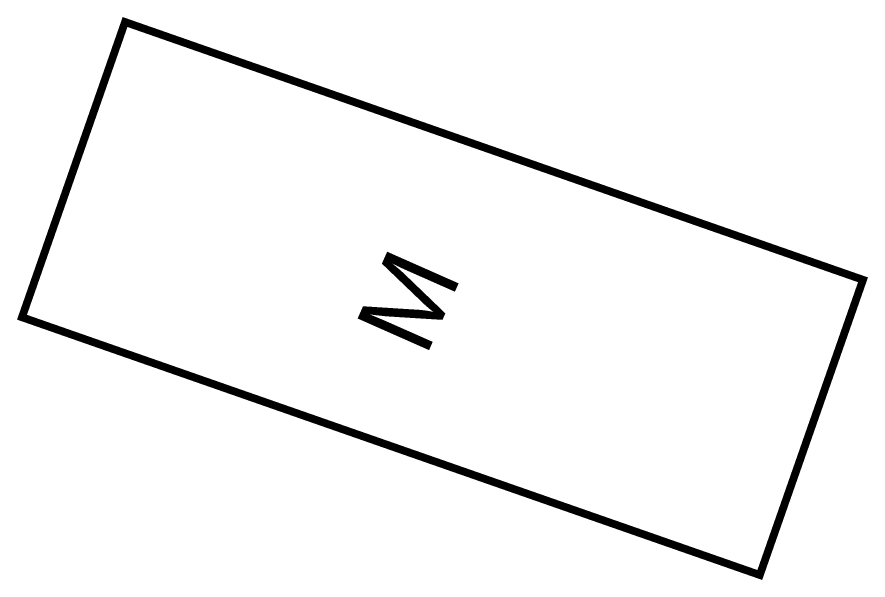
# Model space of a CAD drawing. Header units: metres. Extents: x 678805 to 1359287, y 2747329 to 5497370.
# Drawn here: x 1359281.1 to 1359286.54, y 5497366.86 to 5497370.46 of the extents above; entities that cross this region are included whole.
import ezdxf

# ---------------------------------------------------------------- set-up
doc = ezdxf.new("R2010")
doc.units = ezdxf.units.M
doc.linetypes.add('XREF_MON_HSC_FURNITURE$0$DASHED2', pattern=[0.375, 0.25, -0.125])
doc.layers.add('00_XREF_TWQ_BUILDINGS', color=7, linetype='Continuous')
doc.layers.add('XREF_MON_HSC_FURNITURE$0$02-L-Maintenance vehicles', color=8, linetype='Continuous', lineweight=13)
doc.styles.add('XREF_MON_HSC_FURNITURE$0$ATK_Arial_5.0mm', font='arial.ttf', dxfattribs={"height": 5})

# ---------------------------------------------------------------- blocks, each defined once
blk = doc.blocks.new('XREF_MON_HSC_FURNITURE$0$Maintenance')
at = {"linetype": 'XREF_MON_HSC_FURNITURE$0$DASHED2', "const_width": 0.05}
blk.add_lwpolyline([(-2.6903, -0.1198), (-2.0309, 1.7684), (2.6908, 0.1195), (2.0304, -1.7683)], close=True, dxfattribs=at)
at = {"style": 'XREF_MON_HSC_FURNITURE$0$ATK_Arial_5.0mm'}
blk.add_text('M', height=0.5, rotation=66.1311, dxfattribs=at).set_placement((-0.1089, -0.3827, 0))
blk = doc.blocks.new('XREF_MON_HSC_FURNITURE')
at = {"layer": 'XREF_MON_HSC_FURNITURE$0$02-L-Maintenance vehicles'}
blk.add_blockref('XREF_MON_HSC_FURNITURE$0$Maintenance', (1359283.822, 5497368.6628, 0.0002), dxfattribs=at)

msp = doc.modelspace()

# ---------------------------------------------------------------- block references
at = {"layer": '00_XREF_TWQ_BUILDINGS'}
msp.add_blockref('XREF_MON_HSC_FURNITURE', (0, 0), dxfattribs=at)

doc.saveas('drawing.dxf')
